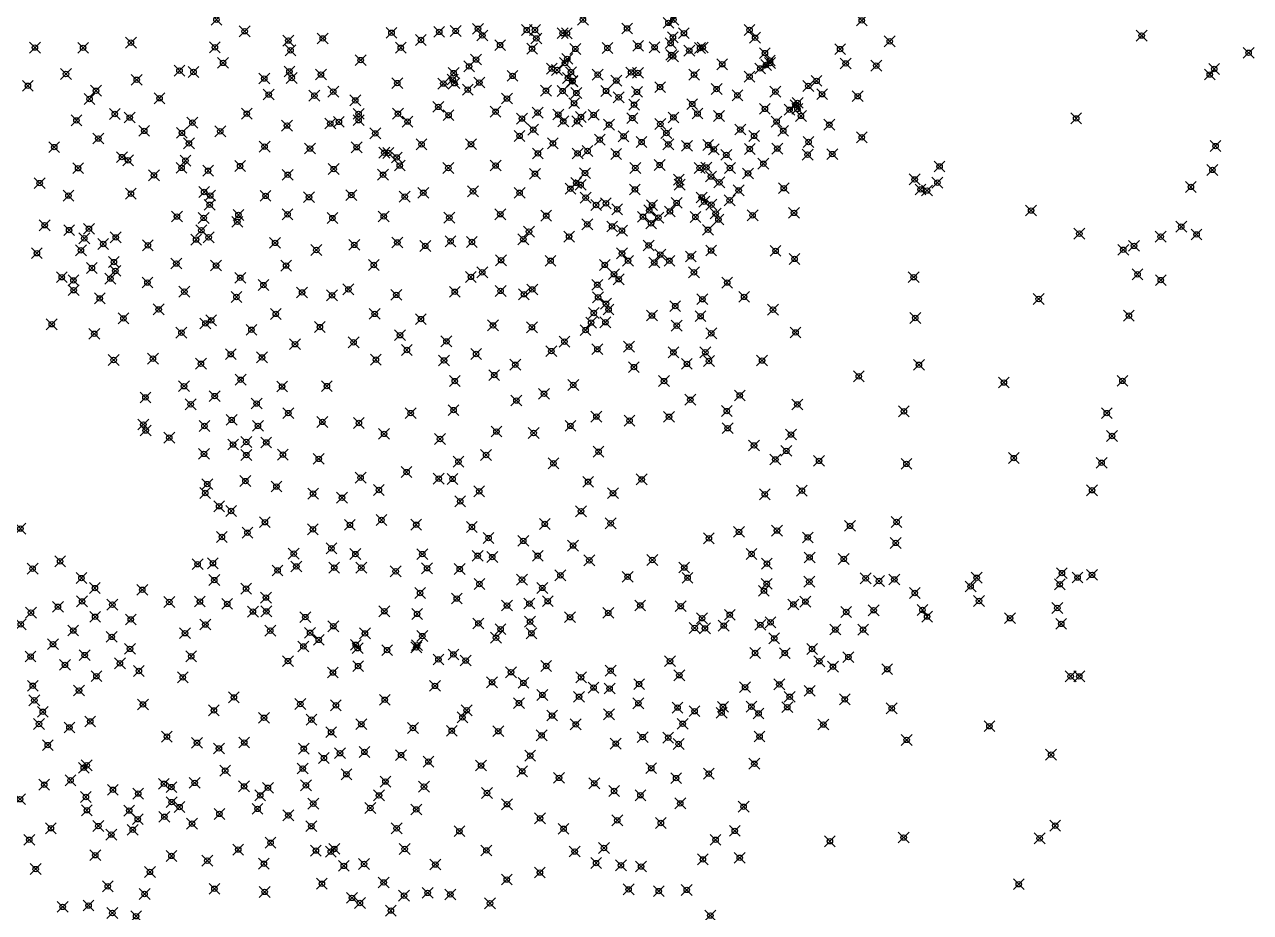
# Model space of a CAD drawing. Header units: millimetres. Extents: x 476859 to 479474, y 2367368 to 2370543.
# Drawn here: x 478274.5 to 478726.1, y 2368488.2 to 2368815.6 of the extents above; entities that cross this region are included whole.
import ezdxf

# ---------------------------------------------------------------- set-up
doc = ezdxf.new("R2010")
doc.units = ezdxf.units.MM
doc.header["$PDMODE"] = 35
doc.header["$PDSIZE"] = 2

msp = doc.modelspace()

# ---------------------------------------------------------------- linework, layer by layer
for p in [(478345.172, 2368817.378, 13.335), (478480.175, 2368817.389, 8.6), (478513.515, 2368817.392, 5.88), (478582.903, 2368817.09, 4.35), (478355.565, 2368813.101, 13.663), (478409.651, 2368812.544, 14.559), (478427.236, 2368812.891, 14.227), (478433.293, 2368813.226, 12.936), (478441.525, 2368814.019, 12.448), (478459.503, 2368813.544, 11.341), (478462.482, 2368813.584, 10.141), (478472.721, 2368812.399, 9.451), (478474.244, 2368812.339, 9.568), (478496.458, 2368814.154, 7.27), (478511.692, 2368816.214, 6.422), (478517.359, 2368812.385, 5.3), (478541.551, 2368813.576, 3.35), (478313.659, 2368808.917, 11.885), (478371.646, 2368809.669, 14.41), (478384.321, 2368810.444, 14.6), (478420.483, 2368809.874, 13.97), (478443.102, 2368811.574, 12.657), (478449.667, 2368808.004, 12.665), (478463.019, 2368810.463, 11.263), (478500.527, 2368807.718, 7.119), (478512.47, 2368808.715, 6.036), (478513.314, 2368810.872, 6.389), (478543.592, 2368810.723, 4.191), (478593.197, 2368809.399, 5.824), (478685.996, 2368811.512, 3.27), (478278.294, 2368807.092, 10.335), (478296.051, 2368807.001, 10.677), (478344.588, 2368807.176, 13.338), (478372.464, 2368806.077, 14.034), (478413.069, 2368807.032, 14.572), (478461.453, 2368806.666, 11.44), (478477.393, 2368806.592, 8.53), (478489.209, 2368806.952, 7.646), (478506.55, 2368807.209, 6.02), (478512.733, 2368804.403, 6.275), (478513.347, 2368803.837, 6.315), (478519.35, 2368805.983, 5.696), (478523.32, 2368806.953, 5.568), (478524.303, 2368807.143, 5.532), (478547.193, 2368805.049, 3.211), (478574.919, 2368806.532, 4.31), (478725.409, 2368805.172, 3.272), (478347.595, 2368801.446, 13.318), (478398.298, 2368802.466, 14.677), (478438.254, 2368800.164, 13.771), (478440.81, 2368802.678, 13.243), (478468.693, 2368799.302, 11.132), (478470.628, 2368798.823, 11.21), (478473.558, 2368801.418, 11.207), (478474.404, 2368802.934, 11.266), (478531.476, 2368800.949, 5.55), (478545.487, 2368799.403, 3.941), (478547.653, 2368800.656, 3.295), (478549.028, 2368802.309, 3.28), (478549.1, 2368801.382, 3.198), (478576.976, 2368801.248, 5.58), (478588.24, 2368800.438, 5.251), (478712.725, 2368799.211, 3.39), (478289.73, 2368797.365, 10.359), (478315.792, 2368795.215, 12.483), (478331.552, 2368798.571, 13.066), (478336.709, 2368798.092, 13.178), (478362.773, 2368795.695, 13.87), (478372.069, 2368798.277, 14.093), (478372.898, 2368795.868, 14.062), (478383.659, 2368797.165, 14.87), (478432.203, 2368795.312, 14.425), (478432.528, 2368797.69, 13.766), (478441.997, 2368794.215, 13.7), (478454.233, 2368796.668, 12.7), (478474.683, 2368795.869, 10.736), (478475.751, 2368798.042, 11.122), (478476.284, 2368794.788, 10.613), (478476.313, 2368794.593, 10.58), (478485.62, 2368797.119, 7.932), (478492.474, 2368794.923, 8.404), (478497.931, 2368797.914, 7.998), (478500.455, 2368797.763, 7.331), (478521.142, 2368797.108, 5.47), (478541.543, 2368796.363, 3.86), (478566.222, 2368794.823, 4.28), (478711.106, 2368797.169, 3.32), (478275.686, 2368792.997, 10.034), (478300.8, 2368791.177, 10.346), (478364.43, 2368789.796, 13.84), (478388.196, 2368790.838, 14.22), (478411.782, 2368793.994, 14.867), (478428.749, 2368793.821, 14.578), (478432.788, 2368793.954, 14.257), (478437.764, 2368791.577, 14.26), (478466.55, 2368791.191, 10.853), (478472.684, 2368791.063, 10.954), (478477.768, 2368790.323, 10.566), (478488.71, 2368791.118, 8.322), (478500.07, 2368790.753, 8.326), (478508.625, 2368792.516, 6.76), (478529.408, 2368791.801, 5.466), (478551.077, 2368790.844, 3.815), (478563.203, 2368792.951, 3.565), (478568.3, 2368789.914, 5.66), (478298.411, 2368788.128, 10.479), (478324.201, 2368788.412, 12.829), (478381.242, 2368789.374, 14.205), (478396.309, 2368787.617, 14.923), (478426.907, 2368785.227, 14.672), (478452.168, 2368788.304, 13.66), (478476.937, 2368786.586, 10.813), (478493.326, 2368788.739, 8.35), (478499.038, 2368786.028, 8.431), (478520.417, 2368786.254, 6.876), (478537.09, 2368789.481, 4.404), (478558.492, 2368785.879, 4.012), (478559.252, 2368786.713, 3.834), (478581.417, 2368789.178, 5.178), (478307.725, 2368782.62, 10.467), (478313.218, 2368781.293, 11.085), (478356.348, 2368782.702, 13.583), (478397.522, 2368782.66, 14.87), (478412.024, 2368782.71, 14.776), (478430.67, 2368782.174, 13.985), (478447.975, 2368783.44, 13.936), (478457.706, 2368780.909, 13.68), (478463.497, 2368783.119, 11.04), (478471.088, 2368782.414, 10.982), (478479.413, 2368781.486, 10.645), (478484.107, 2368782.274, 9.978), (478498.379, 2368781.073, 9.12), (478513.531, 2368781.319, 7.477), (478522.38, 2368782.776, 6.887), (478530.277, 2368781.844, 5.51), (478547.187, 2368784.504, 4.136), (478556.276, 2368784.184, 4.099), (478559.176, 2368784.486, 4.285), (478560.49, 2368781.896, 5.742), (478661.879, 2368780.991, 1.56), (478293.598, 2368780.249, 9.761), (478318.552, 2368776.397, 10.998), (478336.303, 2368779.427, 12.911), (478346.571, 2368776.23, 13.09), (478371.162, 2368778.33, 13.94), (478387.096, 2368779.08, 14.269), (478390.275, 2368779.712, 14.258), (478397.533, 2368780.318, 14.31), (478415.566, 2368779.806, 14.786), (478461.846, 2368776.847, 13.688), (478472.922, 2368779.882, 10.837), (478478.047, 2368779.9, 10.736), (478489.799, 2368778.659, 9.749), (478508.696, 2368778.932, 8.881), (478538.154, 2368776.868, 5.83), (478551.497, 2368779.816, 5.67), (478553.96, 2368776.412, 4.976), (478570.953, 2368778.652, 6.026), (478301.658, 2368773.564, 9.823), (478332.412, 2368775.649, 12.89), (478335.022, 2368771.768, 12.767), (478403.666, 2368775.464, 14.958), (478456.831, 2368774.524, 13.681), (478469.087, 2368771.777, 13.25), (478486.379, 2368773.161, 10.35), (478495.12, 2368774.403, 10.016), (478501.773, 2368772.255, 8.985), (478510.933, 2368775.551, 8.793), (478543.232, 2368774.517, 5.88), (478563.283, 2368772.29, 5.742), (478582.911, 2368774.011, 4.583), (478285.394, 2368770.404, 9.317), (478362.892, 2368770.584, 13.733), (478379.61, 2368769.889, 14.045), (478396.804, 2368770.352, 14.335), (478406.988, 2368768.333, 14.32), (478408.511, 2368768.237, 14.317), (478420.717, 2368771.429, 13.84), (478438.954, 2368771.471, 13.87), (478463.567, 2368768.06, 13.315), (478478.2, 2368768.058, 12.87), (478481.867, 2368768.953, 10.78), (478492.434, 2368767.861, 10.006), (478511.652, 2368771.406, 8.855), (478518.508, 2368770.884, 7.09), (478526.314, 2368771.181, 7.042), (478528.373, 2368769.567, 6.09), (478533.009, 2368767.553, 6.12), (478541.657, 2368769.706, 5.83), (478551.805, 2368769.862, 5.747), (478562.946, 2368767.627, 5.91), (478572.051, 2368767.818, 4.918), (478713.228, 2368770.789, 5.314), (478294.205, 2368762.631, 9.392), (478310.337, 2368766.701, 10.301), (478312.623, 2368765.541, 10.494), (478332.301, 2368762.751, 13.007), (478333.743, 2368765.405, 12.574), (478353.899, 2368763.413, 13.151), (478411.607, 2368766.599, 15.335), (478412.708, 2368763.601, 14.56), (478430.596, 2368762.696, 13.76), (478448.006, 2368763.613, 13.66), (478499.462, 2368762.687, 10.006), (478508.423, 2368763.785, 9.02), (478523.167, 2368762.722, 7.346), (478525.651, 2368762.895, 7.24), (478534.333, 2368762.716, 6.413), (478546.661, 2368764.271, 5.86), (478611.544, 2368763.257, 4.822), (478322.126, 2368759.991, 10.817), (478342.093, 2368761.689, 12.921), (478371.421, 2368760.202, 13.994), (478388.363, 2368762.307, 14.171), (478406.542, 2368760.215, 14.378), (478462.497, 2368760.563, 13.28), (478480.946, 2368760.81, 12.555), (478515.482, 2368758.403, 8.682), (478527.352, 2368759.558, 7.4), (478541.016, 2368760.685, 5.864), (478602.368, 2368758.492, 4.578), (478712.075, 2368761.994, 4.442), (478280.05, 2368757.118, 8.844), (478340.629, 2368753.87, 13.173), (478421.366, 2368753.548, 14.141), (478439.682, 2368754.099, 13.677), (478456.844, 2368753.571, 13.209), (478475.587, 2368755.06, 13.064), (478477.706, 2368757.202, 13.285), (478479.31, 2368756.515, 10.365), (478499.297, 2368754.777, 10.122), (478515.815, 2368756.585, 8.402), (478530.436, 2368757.408, 6.171), (478537.537, 2368754.443, 5.931), (478554.173, 2368755.243, 5.111), (478604.542, 2368754.781, 4.715), (478606.934, 2368754.406, 4.484), (478610.759, 2368757.289, 4.516), (478704.131, 2368755.724, 4.741), (478290.646, 2368752.522, 9.527), (478313.634, 2368753.233, 10.158), (478342.656, 2368749.149, 13.05), (478342.862, 2368752.538, 12.776), (478363.256, 2368752.42, 13.389), (478379.271, 2368751.944, 13.996), (478394.844, 2368752.704, 14.403), (478414.531, 2368752.143, 14.298), (478481.182, 2368751.766, 12.56), (478485.033, 2368749.078, 12.31), (478488.636, 2368749.683, 10.377), (478514.686, 2368749.851, 10.09), (478523.903, 2368751.85, 7.56), (478524.875, 2368750.288, 7.439), (478527.499, 2368749.185, 7.37), (478534.246, 2368750.782, 6.014), (478330.6, 2368744.797, 11.159), (478353.265, 2368745.408, 13.104), (478371.359, 2368745.624, 13.737), (478406.798, 2368744.83, 14.074), (478449.743, 2368745.652, 13.98), (478466.642, 2368745.097, 13.099), (478492.797, 2368747.453, 11.65), (478502.248, 2368744.704, 9.324), (478504.616, 2368747.065, 10.16), (478505.638, 2368748.974, 10.23), (478512.21, 2368746.675, 9.745), (478521.62, 2368744.654, 9.111), (478529.074, 2368745.905, 7.304), (478542.68, 2368745.246, 6.094), (478557.943, 2368746.167, 4.445), (478645.274, 2368747.026, 4.94), (478281.864, 2368741.596, 8.623), (478298.189, 2368740.292, 9.503), (478340.448, 2368744.287, 12.738), (478352.866, 2368742.861, 13.127), (478387.901, 2368744.246, 13.877), (478430.943, 2368744.387, 13.756), (478481.771, 2368741.923, 11.79), (478490.926, 2368741.14, 11.616), (478505.3, 2368742.315, 9.297), (478507.973, 2368744.388, 9.145), (478530.105, 2368743.697, 6.516), (478700.589, 2368741.09, 4.553), (478290.885, 2368739.805, 8.94), (478296.474, 2368736.766, 9.371), (478308.067, 2368737.113, 9.782), (478337.679, 2368736.312, 11.215), (478339.6, 2368739.742, 12.054), (478342.286, 2368737.154, 11.977), (478431.394, 2368735.68, 13.543), (478458.209, 2368736.429, 13.1), (478460.303, 2368739.232, 13.133), (478475.089, 2368737.421, 12.394), (478494.541, 2368739.619, 11.33), (478526.258, 2368739.913, 7.09), (478663.054, 2368738.506, 4.87), (478692.993, 2368737.389, 4.783), (478706.23, 2368738.196, 1.579), (478279.005, 2368731.285, 8.394), (478295.233, 2368732.352, 9.367), (478303.435, 2368734.682, 9.578), (478319.908, 2368734.184, 10.512), (478366.764, 2368735.091, 13.24), (478381.967, 2368732.465, 13.796), (478395.939, 2368734.35, 13.777), (478411.786, 2368735.249, 14.045), (478422.081, 2368733.975, 14.12), (478439.265, 2368735.423, 14.761), (478494.551, 2368731.214, 11.33), (478504.384, 2368734.143, 9.653), (478527.403, 2368732.287, 7.14), (478551.133, 2368732.16, 4.6), (478679.222, 2368732.556, 4.679), (478683.188, 2368733.989, 4.456), (478307.376, 2368728.028, 9.779), (478330.394, 2368727.494, 10.696), (478345.017, 2368726.737, 12.084), (478370.832, 2368726.723, 12.878), (478403.136, 2368726.927, 13.766), (478450.02, 2368728.694, 13.089), (478468.228, 2368728.503, 12.504), (478488.22, 2368726.972, 11.22), (478496.798, 2368728.497, 10.25), (478506.46, 2368727.853, 9.458), (478508.658, 2368730.783, 9.44), (478512.047, 2368728.481, 9.341), (478519.914, 2368730.083, 7.44), (478558.14, 2368729.181, 4.64), (478288.182, 2368722.44, 8.651), (478299.261, 2368725.82, 9.399), (478306.103, 2368721.922, 10.271), (478307.925, 2368724.767, 10.307), (478353.94, 2368722.238, 11.45), (478438.883, 2368722.549, 12.736), (478443.085, 2368724.223, 12.874), (478491.623, 2368723.536, 10.996), (478521.069, 2368724.235, 8.352), (478602.028, 2368722.452, 4.73), (478684.476, 2368723.512, 4.609), (478292.484, 2368721.261, 9.047), (478292.556, 2368717.646, 9.367), (478319.753, 2368720.476, 10.317), (478362.488, 2368719.548, 12.738), (478393.775, 2368717.955, 13.417), (478449.839, 2368717.375, 12.461), (478461.499, 2368717.927, 12.063), (478485.49, 2368719.638, 11.14), (478493.368, 2368721.689, 10.35), (478533.333, 2368720.452, 7.7), (478693.069, 2368721.359, 4.76), (478302.183, 2368714.621, 9.393), (478333.322, 2368717.126, 10.947), (478352.532, 2368715.138, 11.23), (478376.715, 2368716.828, 12.794), (478387.766, 2368715.774, 13.32), (478411.413, 2368715.944, 13.611), (478432.973, 2368717.07, 13.533), (478458.42, 2368716.151, 12.228), (478485.757, 2368715.03, 11.041), (478524.195, 2368714.332, 8.165), (478539.548, 2368715.181, 7.93), (478648.071, 2368714.425, 1.43), (478323.869, 2368710.57, 10.116), (478367.027, 2368708.903, 11.722), (478403.457, 2368708.919, 12.865), (478484.183, 2368709.25, 10.918), (478488.666, 2368712.664, 10.991), (478489.601, 2368710.532, 10.131), (478514.159, 2368711.789, 9.24), (478550.185, 2368710.476, 6.34), (478284.482, 2368705.102, 8.466), (478310.915, 2368707.261, 9.49), (478341.092, 2368705.391, 10.912), (478343.241, 2368706.546, 10.987), (478383.268, 2368704.065, 12.77), (478420.466, 2368706.981, 13.642), (478447.049, 2368704.68, 12.584), (478461.389, 2368703.983, 11.933), (478483.194, 2368705.701, 11.023), (478488.461, 2368705.832, 10.139), (478505.598, 2368708.313, 9.293), (478514.723, 2368704.569, 9.231), (478523.486, 2368708.061, 8.487), (478602.598, 2368707.413, 4.63), (478681.294, 2368708.275, 4.73), (478300.159, 2368701.582, 8.796), (478332.257, 2368702.011, 9.981), (478358.06, 2368703.059, 11.208), (478412.797, 2368701.06, 12.976), (478481.134, 2368702.924, 10.662), (478527.454, 2368701.757, 8.551), (478558.497, 2368702.061, 4.67), (478374.117, 2368697.748, 11.942), (478395.688, 2368698.43, 12.274), (478415.301, 2368695.606, 12.472), (478429.882, 2368698.779, 12.648), (478468.549, 2368695.204, 11.458), (478473.367, 2368698.687, 11.153), (478485.507, 2368695.893, 10.514), (478497.154, 2368696.822, 9.971), (478307.288, 2368691.922, 8.908), (478321.768, 2368692.406, 9.339), (478339.452, 2368690.545, 9.78), (478350.441, 2368694.049, 10.816), (478361.954, 2368692.873, 11.066), (478403.887, 2368692.035, 12.176), (478428.99, 2368691.743, 11.65), (478440.84, 2368694.126, 12.247), (478513.524, 2368694.721, 9.307), (478518.461, 2368690.502, 8.989), (478525.258, 2368694.767, 8.838), (478526.591, 2368691.543, 8.836), (478546.172, 2368691.716, 4.4), (478447.497, 2368686.35, 11.52), (478455.241, 2368690.181, 11.837), (478498.947, 2368689.297, 10.011), (478581.809, 2368685.888, 1.52), (478603.947, 2368690.153, 3.94), (478333.203, 2368682.263, 9.523), (478354.064, 2368684.65, 10.236), (478369.353, 2368682.133, 10.98), (478385.845, 2368682.275, 11.556), (478432.968, 2368684.153, 11.751), (478476.609, 2368682.712, 10.748), (478510.046, 2368684.148, 9.901), (478635.235, 2368683.616, 4.12), (478678.922, 2368684.238, 5.037), (478319.008, 2368678.107, 8.795), (478344.501, 2368678.59, 9.791), (478455.664, 2368676.965, 10.882), (478465.843, 2368679.47, 10.775), (478519.738, 2368677.272, 9.121), (478537.956, 2368678.837, 8.43), (478335.672, 2368675.566, 9.312), (478359.956, 2368675.862, 10.411), (478371.632, 2368672.348, 11.434), (478416.717, 2368672.331, 11.58), (478432.502, 2368673.432, 11.527), (478533.186, 2368673.1, 8.49), (478559.16, 2368675.533, 4.23), (478598.411, 2368672.988, 3.78), (478673.154, 2368672.339, 4.541), (478318.243, 2368668.118, 8.66), (478350.749, 2368669.859, 9.813), (478384.199, 2368669.091, 11.01), (478397.626, 2368668.68, 11.565), (478485.136, 2368671.062, 10.078), (478497.346, 2368669.546, 9.906), (478511.885, 2368670.987, 9.381), (478319.088, 2368665.927, 8.709), (478327.773, 2368663.282, 8.672), (478340.741, 2368667.584, 9.061), (478360.445, 2368667.645, 10.056), (478406.917, 2368664.698, 11.524), (478448.322, 2368665.55, 11.35), (478462.008, 2368665.019, 10.658), (478475.569, 2368667.625, 10.358), (478533.491, 2368666.769, 8.502), (478556.801, 2368664.441, 4.6), (478675.11, 2368663.887, 4.977), (478351.315, 2368660.748, 9.19), (478356.154, 2368661.684, 9.624), (478363.5, 2368661.526, 9.782), (478427.534, 2368662.792, 11.285), (478543.199, 2368660.407, 8.23), (478340.561, 2368657.326, 8.596), (478356.184, 2368656.877, 9.103), (478369.622, 2368657.014, 9.564), (478382.851, 2368655.459, 9.707), (478434.323, 2368654.443, 11.16), (478444.487, 2368656.915, 11.133), (478485.931, 2368658.108, 10.118), (478551.05, 2368655.255, 7.98), (478555.089, 2368658.429, 7.33), (478567.171, 2368654.73, 4.08), (478638.914, 2368655.774, 1.32), (478415.202, 2368650.605, 10.182), (478469.31, 2368653.815, 10.131), (478599.374, 2368653.632, 3.75), (478671.252, 2368654.027, 4.782), (478341.771, 2368646.163, 8.468), (478355.837, 2368647.293, 8.747), (478367.266, 2368645.262, 9.046), (478398.271, 2368648.559, 9.914), (478427.059, 2368648.159, 10.495), (478432.139, 2368648.071, 10.254), (478482.081, 2368647.027, 9.775), (478501.81, 2368647.898, 9.471), (478341.021, 2368642.874, 8.058), (478380.772, 2368642.631, 9.247), (478391.417, 2368641.146, 9.514), (478405.002, 2368643.991, 9.712), (478441.96, 2368643.517, 9.43), (478491.255, 2368642.816, 9.361), (478547.174, 2368642.394, 7.631), (478560.838, 2368643.76, 7.45), (478667.744, 2368643.895, 4.488), (478346.165, 2368638.004, 8.109), (478350.572, 2368636.264, 8.039), (478434.953, 2368639.818, 9.777), (478479.475, 2368636.153, 9.676), (478362.993, 2368632.119, 8.616), (478405.958, 2368632.949, 9.586), (478490.393, 2368631.699, 9.104), (478595.697, 2368632.185, 3.65), (478272.953, 2368629.768, 8.096), (478356.58, 2368628.247, 8.54), (478380.688, 2368629.491, 8.942), (478394.317, 2368631.129, 9.508), (478418.75, 2368631.19, 9.145), (478439.255, 2368630.346, 9.514), (478466.128, 2368631.486, 9.581), (478537.654, 2368628.573, 8.007), (478551.665, 2368629.037, 7.226), (478578.589, 2368630.783, 4.34), (478347.166, 2368626.68, 8.384), (478445.403, 2368626.282, 8.91), (478458.199, 2368625.237, 8.72), (478476.533, 2368623.501, 8.622), (478526.566, 2368626.187, 8.343), (478563.024, 2368626.505, 7.254), (478595.403, 2368624.478, 3.457), (478373.638, 2368620.531, 8.525), (478387.533, 2368622.503, 8.786), (478396.348, 2368620.369, 8.822), (478420.999, 2368620.346, 8.906), (478441.411, 2368619.745, 8.662), (478446.774, 2368619.269, 8.647), (478463.54, 2368619.736, 8.627), (478482.549, 2368618.074, 8.792), (478505.732, 2368618.174, 8.208), (478542.286, 2368620.419, 6.89), (478563.676, 2368619.121, 7.282), (478576.261, 2368618.578, 6.677), (478277.43, 2368614.979, 7.998), (478287.583, 2368617.697, 7.923), (478338.211, 2368616.648, 7.405), (478343.84, 2368616.995, 7.994), (478367.678, 2368614.338, 8.119), (478374.579, 2368615.812, 8.526), (478388.54, 2368615.351, 8.712), (478398.535, 2368615.348, 8.788), (478411.192, 2368614.007, 8.915), (478422.762, 2368615.137, 8.776), (478434.794, 2368614.842, 8.651), (478517.483, 2368615.421, 8.126), (478547.944, 2368616.85, 6.935), (478295.438, 2368611.528, 7.922), (478344.364, 2368610.784, 7.854), (478442.06, 2368609.359, 8.416), (478457.714, 2368610.949, 8.208), (478471.88, 2368612.554, 8.522), (478496.636, 2368612.001, 7.954), (478518.7, 2368611.628, 7.875), (478547.868, 2368609.427, 6.562), (478563.576, 2368610.214, 7.032), (478584.337, 2368611.431, 5.76), (478589.258, 2368610.435, 4.629), (478594.896, 2368611.023, 4.291), (478625.238, 2368611.648, 4.26), (478655.851, 2368609.238, 3.817), (478656.604, 2368613.345, 4.073), (478662.381, 2368611.717, 4.233), (478667.729, 2368612.696, 1.534), (478300.382, 2368607.846, 7.74), (478317.839, 2368607.205, 7.398), (478356.087, 2368607.633, 7.814), (478420.196, 2368606.024, 7.727), (478465.233, 2368607.893, 8.26), (478546.832, 2368606.839, 6.259), (478602.444, 2368606.03, 4.43), (478622.992, 2368608.429, 4.32), (478286.764, 2368600.932, 8.028), (478295.668, 2368602.933, 7.948), (478306.816, 2368601.737, 7.834), (478327.792, 2368602.723, 7.45), (478339.067, 2368602.886, 7.736), (478349.113, 2368602.019, 7.647), (478363.395, 2368604.332, 7.639), (478433.718, 2368603.971, 7.54), (478452.194, 2368601.406, 8.107), (478460.455, 2368602.142, 7.245), (478467.239, 2368603.008, 6.825), (478501.272, 2368601.427, 6.664), (478516.187, 2368601.167, 7.239), (478557.71, 2368601.797, 6.519), (478562.138, 2368602.858, 6.48), (478626.091, 2368603.078, 3.12), (478654.935, 2368600.488, 3.027), (478276.825, 2368598.783, 8.215), (478300.473, 2368597.264, 8.01), (478313.62, 2368596.263, 7.785), (478358.599, 2368599.17, 7.544), (478363.542, 2368599.24, 7.56), (478377.892, 2368597.128, 7.485), (478407.013, 2368599.299, 7.332), (478419.087, 2368598.311, 7.233), (478460.704, 2368595.466, 6.65), (478475.437, 2368597.103, 6.673), (478489.498, 2368598.687, 7.172), (478524.057, 2368596.704, 6.624), (478534.269, 2368597.987, 6.068), (478577.155, 2368599.035, 6.23), (478587.273, 2368599.658, 5.03), (478605.246, 2368599.748, 3.052), (478606.974, 2368597.323, 3.013), (478637.522, 2368596.724, 2.906), (478273.082, 2368594.463, 8.543), (478292.394, 2368592.175, 8.278), (478333.572, 2368591.194, 7.722), (478341.077, 2368594.397, 7.466), (478364.995, 2368592.125, 7.562), (478379.654, 2368591.354, 7.266), (478388.227, 2368593.769, 7.114), (478399.858, 2368591.125, 7.503), (478441.666, 2368594.793, 7.34), (478449.812, 2368592.678, 6.678), (478461.219, 2368591.189, 7.197), (478521.345, 2368593.111, 6.315), (478525.108, 2368592.971, 6.284), (478532.052, 2368594.004, 6.169), (478545.516, 2368594.29, 5.786), (478549.279, 2368595.196, 5.859), (478573.147, 2368592.55, 5.23), (478583.405, 2368592.492, 4.02), (478656.362, 2368594.639, 3.77), (478284.958, 2368587.156, 8.405), (478306.585, 2368589.857, 7.859), (478382.873, 2368588.739, 6.905), (478396.5, 2368586.935, 6.762), (478419.049, 2368586.791, 6.78), (478421.011, 2368590.148, 7.064), (478448.154, 2368589.54, 7.213), (478550.627, 2368589.296, 5.562), (478276.685, 2368582.61, 8.58), (478296.628, 2368583.116, 8.307), (478313.307, 2368585.422, 7.78), (478335.862, 2368582.684, 7.548), (478377.194, 2368586.327, 7.54), (478397.163, 2368585.679, 6.706), (478408.031, 2368584.969, 6.715), (478418.812, 2368585.968, 6.601), (478432.484, 2368583.359, 6.708), (478543.6, 2368583.897, 5.184), (478554.546, 2368583.854, 5.459), (478564.604, 2368585.37, 5.048), (478577.98, 2368582.386, 3.67), (478289.345, 2368579.54, 8.153), (478309.6, 2368580.087, 7.912), (478371.517, 2368580.902, 7.489), (478397.368, 2368579.066, 4.68), (478426.953, 2368581.526, 6.706), (478436.984, 2368581.119, 6.662), (478466.637, 2368579.099, 5.951), (478490.372, 2368577.373, 5.743), (478512.237, 2368580.893, 5.876), (478567.276, 2368580.854, 5.01), (478572.268, 2368578.839, 3.98), (478592.27, 2368577.944, 3.54), (478300.963, 2368575.358, 8.2), (478316.571, 2368577.276, 7.847), (478332.766, 2368574.935, 7.72), (478388.065, 2368576.7, 4.727), (478446.699, 2368573.119, 4.446), (478453.667, 2368576.81, 4.787), (478458.254, 2368572.895, 5.05), (478479.513, 2368574.95, 5.943), (478515.675, 2368575.7, 5.76), (478659.836, 2368575.296, 2.943), (478663.024, 2368575.28, 1.585), (478277.499, 2368571.826, 9.148), (478294.529, 2368570.058, 8.476), (478425.656, 2368571.782, 4.151), (478465.252, 2368568.451, 5.43), (478484.071, 2368571.156, 5.46), (478489.997, 2368570.802, 5.554), (478500.871, 2368572.438, 5.525), (478539.902, 2368571.286, 5.15), (478552.514, 2368572.334, 5.044), (478563.701, 2368569.967, 3.849), (478278.07, 2368566.443, 9.109), (478318.074, 2368564.946, 7.693), (478351.576, 2368567.545, 7.489), (478376.066, 2368565.087, 7.601), (478389.148, 2368564.607, 4.67), (478407.188, 2368566.647, 4.442), (478456.595, 2368565.415, 3.77), (478478.749, 2368567.756, 5.45), (478500.604, 2368565.375, 5.45), (478531.755, 2368564.07, 4.991), (478542.25, 2368564.123, 4.954), (478555.456, 2368563.912, 4.077), (478556.339, 2368567.774, 4.994), (478576.647, 2368566.806, 3.67), (478281.2, 2368562.238, 9.109), (478344.212, 2368562.744, 7.57), (478362.677, 2368560.012, 7.33), (478380.164, 2368559.333, 5.664), (478435.791, 2368560.163, 4.348), (478437.355, 2368562.8, 4.265), (478468.835, 2368560.843, 4.234), (478489.765, 2368561.28, 3.812), (478515.033, 2368563.776, 6.104), (478521.286, 2368562.437, 6.241), (478531.257, 2368561.858, 5.166), (478544.858, 2368561.612, 5.029), (478593.945, 2368563.503, 3.48), (478279.779, 2368557.748, 9.263), (478291.016, 2368556.468, 8.99), (478298.65, 2368558.656, 8.56), (478398.532, 2368557.665, 4.337), (478417.553, 2368556.27, 4.22), (478431.873, 2368555.235, 4.244), (478448.981, 2368555.071, 3.89), (478477.519, 2368557.581, 4.335), (478516.903, 2368557.796, 3.695), (478568.741, 2368557.538, 3.53), (478629.94, 2368556.927, 1.12), (478326.901, 2368553.062, 7.54), (478338.001, 2368550.815, 7.536), (478355.399, 2368550.892, 7.449), (478387.403, 2368554.71, 5.04), (478464.954, 2368553.523, 4.011), (478492.265, 2368550.509, 3.695), (478502.168, 2368552.903, 3.67), (478511.591, 2368552.706, 3.912), (478515.419, 2368550.349, 3.812), (478545.223, 2368553.112, 3.377), (478599.422, 2368551.856, 3.55), (478283.027, 2368549.942, 9.351), (478346.078, 2368548.701, 7.471), (478377.351, 2368548.613, 6.913), (478390.691, 2368546.965, 4.712), (478399.697, 2368547.438, 4.074), (478413.184, 2368546.247, 4.388), (478460.75, 2368546.065, 3.912), (478652.632, 2368546.423, 3.496), (478296.307, 2368541.591, 9.417), (478297.363, 2368542.48, 9.136), (478376.945, 2368541.327, 6.921), (478384.744, 2368545.178, 4.65), (478423.273, 2368543.871, 4.188), (478442.657, 2368542.406, 3.783), (478505.322, 2368541.433, 3.583), (478543.331, 2368543.087, 3.315), (478291.422, 2368536.96, 9.56), (478348.375, 2368540.536, 7.796), (478393.054, 2368539.21, 4.686), (478457.811, 2368540.3, 3.915), (478471.373, 2368537.876, 3.522), (478514.497, 2368537.783, 3.257), (478526.545, 2368539.427, 3.05), (478281.716, 2368535.342, 9.834), (478307.008, 2368533.468, 8.7), (478325.8, 2368535.701, 8.865), (478328.588, 2368534.456, 8.02), (478337.146, 2368536.043, 7.805), (478355.346, 2368534.73, 7.76), (478364.124, 2368534.201, 7.159), (478378.124, 2368535.12, 7.144), (478407.432, 2368536.506, 4.447), (478421.612, 2368534.636, 4.051), (478444.845, 2368532.279, 4.051), (478484.343, 2368535.878, 3.451), (478491.68, 2368533.034, 3.44), (478272.791, 2368530.009, 10.983), (478297.046, 2368530.808, 9.603), (478316.339, 2368532.071, 8.45), (478328.646, 2368528.924, 8.308), (478361.285, 2368531.41, 7.719), (478380.836, 2368528.378, 7.015), (478405.037, 2368531.413, 4.44), (478452.194, 2368528.147, 3.968), (478501.381, 2368531.469, 3.056), (478516.028, 2368528.458, 2.99), (478297.416, 2368525.93, 10.377), (478313.023, 2368525.805, 9.32), (478325.989, 2368523.52, 8.583), (478331.558, 2368527.111, 8.414), (478346.273, 2368524.584, 8.153), (478360.297, 2368526.442, 7.628), (478371.66, 2368524.032, 7.363), (478401.848, 2368526.751, 4.766), (478418.77, 2368526.222, 4.316), (478539.355, 2368527.231, 3.996), (478284.177, 2368519.299, 11.258), (478301.645, 2368520.111, 10.806), (478314.325, 2368518.718, 10.305), (478316.184, 2368522.622, 9.707), (478336.191, 2368520.984, 8.249), (478380.101, 2368520.053, 6.988), (478411.546, 2368519.263, 4.245), (478464.39, 2368522.964, 3.875), (478473.038, 2368519.108, 3.631), (478492.814, 2368522.227, 3.337), (478508.872, 2368521.245, 2.897), (478654.149, 2368520.255, 1.57), (478276.197, 2368515.053, 11.545), (478306.439, 2368516.957, 10.517), (478434.68, 2368518.223, 4.178), (478529.013, 2368515.041, 3.075), (478536.108, 2368518.343, 4.148), (478571.151, 2368514.508, 1.24), (478598.33, 2368515.877, 3.45), (478648.433, 2368515.578, 3.803), (478353.167, 2368511.437, 8.086), (478365.088, 2368513.962, 7.494), (478381.788, 2368511.065, 9.15), (478387.302, 2368510.681, 7.273), (478388.572, 2368511.687, 6.781), (478414.508, 2368511.653, 4.218), (478444.616, 2368511.118, 3.595), (478477.146, 2368510.717, 3.496), (478487.917, 2368512.01, 3.464), (478300.524, 2368509.363, 11.019), (478328.585, 2368509.098, 9.191), (478341.799, 2368507.349, 8.472), (478362.631, 2368506.219, 7.526), (478392.091, 2368505.442, 7.228), (478399.54, 2368506.132, 6.93), (478425.798, 2368505.912, 4.155), (478485.029, 2368506.472, 3.519), (478494.164, 2368505.637, 3.167), (478501.589, 2368505.194, 3.305), (478524.352, 2368507.816, 3.169), (478537.939, 2368508.421, 3.766), (478278.572, 2368504.255, 12.405), (478320.665, 2368503.202, 10.229), (478464.301, 2368502.981, 3.358), (478305.149, 2368497.894, 11.061), (478344.441, 2368496.989, 8.959), (478384.006, 2368498.848, 7.558), (478406.768, 2368499.307, 6.478), (478452.119, 2368500.388, 3.745), (478496.993, 2368496.752, 3.346), (478508.121, 2368496.124, 3.33), (478518.416, 2368496.569, 2.991), (478640.742, 2368498.68, 3.772), (478318.687, 2368495.045, 10.486), (478362.913, 2368495.826, 8.308), (478395.088, 2368493.642, 7.645), (478398.026, 2368491.728, 7.536), (478414.283, 2368494.442, 6.013), (478422.965, 2368495.475, 4.479), (478431.309, 2368494.885, 3.722), (478445.923, 2368491.637, 3.648), (478288.505, 2368490.32, 12.209), (478298.036, 2368490.818, 12.085), (478306.809, 2368488.043, 11.664), (478409.414, 2368488.938, 6.432), (478527.114, 2368487.12, 1.32), (478315.577, 2368486.864, 10.865)]:
    msp.add_point(p)

doc.saveas('drawing.dxf')
